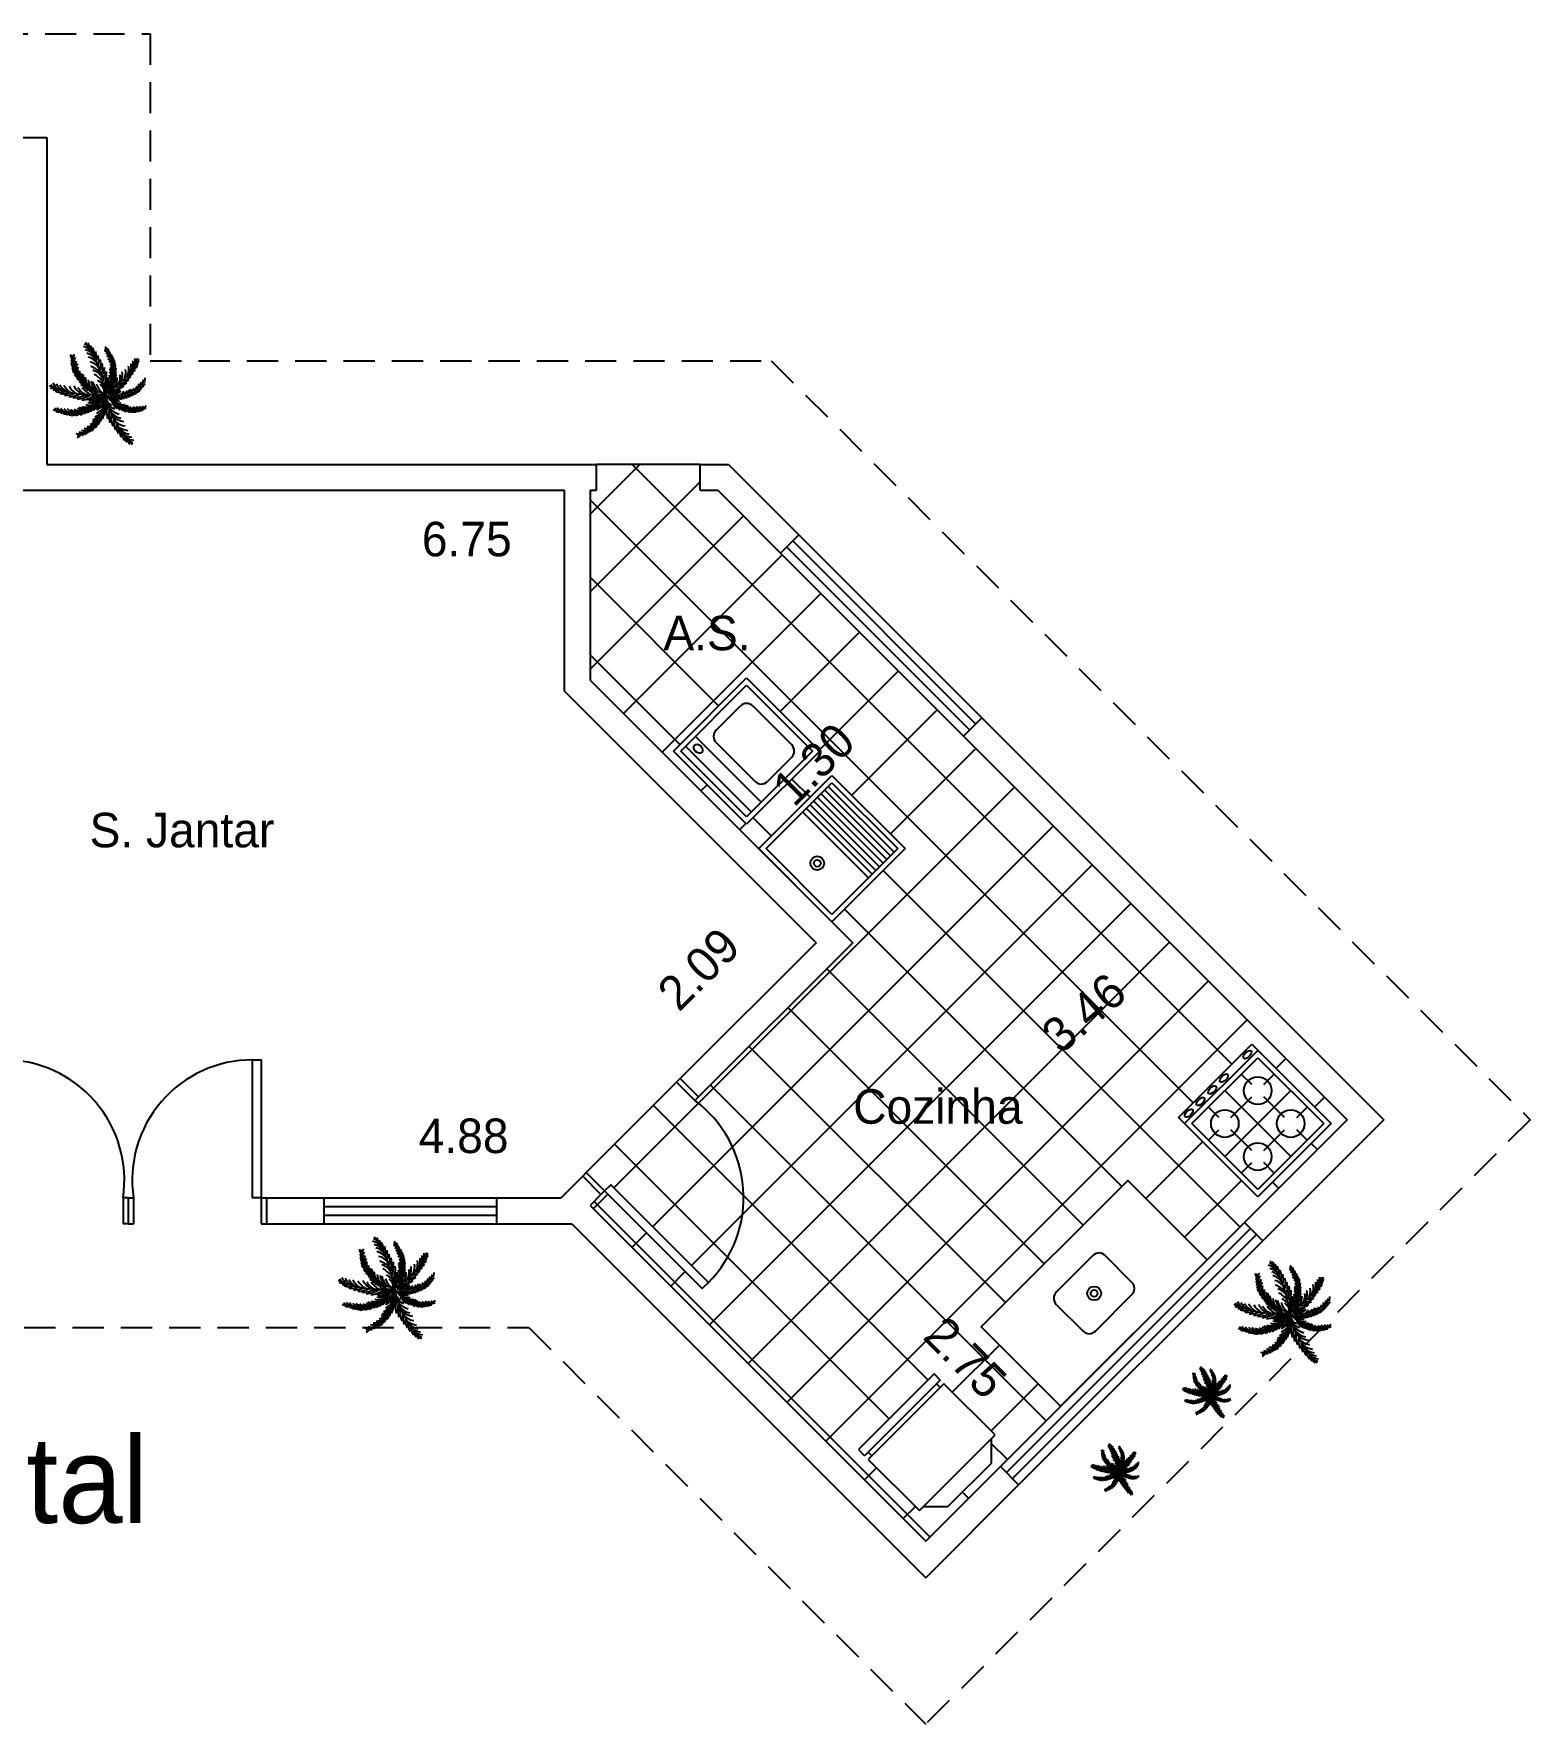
# Model space of a CAD drawing. Extents: x 0 to 18.2, y -0.8 to 9.
# Drawn here: x 9.53 to 18.19, y -0.84 to 8.95 of the extents above; entities that cross this region are included whole.
import ezdxf

# ---------------------------------------------------------------- set-up
doc = ezdxf.new("R2010")
doc.units = 0
doc.linetypes.add('ACAD_ISO02W100', pattern=[15, 12, -3])
doc.layers.get('0').update_dxf_attribs({"linetype": 'CONTINUOUS'})
doc.layers.get('DEFPOINTS').update_dxf_attribs({"linetype": 'CONTINUOUS'})
for name, color, linetype in [('BLOCO', 5, 'CONTINUOUS'), ('BLOCOS', 5, 'CONTINUOUS'), ('HACHURA', 1, 'CONTINUOUS'), ('PAREDE', 7, 'CONTINUOUS'), ('PONTILHADO', 8, 'ACAD_ISO02W100'), ('VEGETACAO', 3, 'CONTINUOUS')]:
    doc.layers.add(name, color=color, linetype=linetype)
doc.styles.add('PADRÃO', font='', dxfattribs={"height": 0.2})
doc.styles.get('PADRÃO').set_extended_font_data('AvantGarde Bk BT')
doc.dimstyles.new('PADRÃOS', dxfattribs={"dimtxt": 0.15, "dimasz": 0.1, "dimexe": 1.25, "dimexo": 0.625, "dimgap": 0.1, "dimtad": 0, "dimjust": 1, "dimzin": 1, "dimdsep": 46, "dimtxsty": 'PADRÃO', "dimcen": 2.5, "dimse1": 1, "dimse2": 1, "dimsd1": 1, "dimsd2": 1, "dimclrt": 1, "dimadec": 0, "dimazin": 0, "dimtfac": 1, "dimtdec": 4, "dimtmove": 0, "dimatfit": 3, "dimfxl": 1, "dimtolj": 1, "dimtzin": 0, "dimarcsym": 0})

# ---------------------------------------------------------------- blocks, each defined once
blk = doc.blocks.new('P80E15')
at = {"layer": 'BLOCO', "ltscale": 0.015}
for p, q in [((0.03000000000000114, 0.1500000000000057), (0, 0.1500000000000057)), ((0, 0.1500000000000057), (0, 0)), ((0.03000000000000114, 0.1500000000000057), (0.03000000000000114, 0)), ((0.8000000000000114, 0.1500000000000341), (0.7700000000000102, 0.1500000000000341)), ((0.7700000000000102, 0.1500000000000057), (0.7700000000000102, 0)), ((0.8000000000000114, 0.1500000000000057), (0.8000000000000114, 0)), ((0.03000000000000114, 2.842170943040401e-14), (0, 0)), ((0.8000000000000114, 2.842170943040401e-14), (0.7700000000000102, 5.684341886080801e-14))]:
    blk.add_line(p, q, dxfattribs=at)
at = {"layer": 'BLOCO'}
blk.add_lwpolyline([(0.03000000000000114, 0.1500000000000057), (0.0800000000000125, 0.1500000000000057), (0.0800000000000125, 0.950000000000017), (0.03000000000000114, 0.950000000000017)], close=True, dxfattribs=at)
at = {"layer": 'BLOCO', "ltscale": 0.015}
blk.add_arc((0.0800000000000125, 0.2524375000000134), 0.6975625000000036, 351.555539587714, 90.00000000000041, dxfattribs=at)
blk = doc.blocks.new('P80D15')
at = {"layer": 'BLOCO', "ltscale": 0.015}
for p, q in [((0, 0.1500000000000057), (0, 0)), ((0, 0.1500000000000341), (0.03000000000000114, 0.1500000000000341)), ((0.03000000000000114, 0.1500000000000057), (0.03000000000000114, 0)), ((0.7700000000000102, 0.1500000000000057), (0.7700000000000102, 0)), ((0.7700000000000102, 0.1500000000000057), (0.8000000000000114, 0.1500000000000057)), ((0.8000000000000114, 0.1500000000000057), (0.8000000000000114, 0)), ((0, 2.842170943040401e-14), (0.03000000000000114, 0)), ((0.7699999999999818, 0), (0.8000000000000114, 0))]:
    blk.add_line(p, q, dxfattribs=at)
at = {"layer": 'BLOCO'}
blk.add_lwpolyline([(0.7700000000000102, 0.1500000000000057), (0.7199999999999989, 0.1500000000000057), (0.7199999999999989, 0.950000000000017), (0.7700000000000102, 0.950000000000017)], close=True, dxfattribs=at)
at = {"layer": 'BLOCO', "ltscale": 0.015}
blk.add_arc((0.7199999999999989, 0.2524375000000134), 0.6975625000000036, 89.99999999999959, 188.444460412286, dxfattribs=at)
blk = doc.blocks.new('FOGÃO4B')
at = {"layer": 'BLOCOS'}
for p, q in [((-0.2999999999999972, 0.700000000000017), (0.2999999999999972, 0.700000000000017)), ((-0.2999999999999972, 0.05000000000001137), (-0.2999999999999829, 0.700000000000017)), ((0.2999999999999972, 0.700000000000017), (0.2999999999999972, 0.05000000000001137)), ((-0.2999999999999972, 0.6500000000000057), (0.2999999999999972, 0.6500000000000057)), ((-0.2700000000000244, 0.620000000000033), (0.2700000000000102, 0.620000000000033)), ((-0.2699999999999818, 0.0800000000000125), (-0.2700000000000244, 0.620000000000033)), ((-0.1350000000000051, 0.5350000000000534), (-0.1350000000000193, 0.620000000000033)), ((2.842170943040401e-14, 0.0800000000000125), (-1.4210854715202e-14, 0.620000000000033)), ((0.1350000000000051, 0.5350000000000534), (0.1349999999999909, 0.620000000000033)), ((0.2700000000000102, 0.620000000000033), (0.269999999999996, 0.07999999999995566)), ((-0.2700000000000244, 0.4850000000000421), (-0.1850000000000023, 0.4850000000000421)), ((-0.1349999999999909, 0.2650000000000716), (-0.1350000000000051, 0.4350000000000307)), ((-0.08500000000000796, 0.4850000000000421), (0.08500000000000796, 0.4850000000000421)), ((0.1350000000000051, 0.2650000000000716), (0.1350000000000051, 0.4350000000000307)), ((0.1850000000000023, 0.4850000000000421), (0.2700000000000102, 0.4850000000000421)), ((-0.2700000000000244, 0.3500000000000512), (0.2700000000000102, 0.3500000000000512)), ((-0.2700000000000244, 0.2150000000000603), (-0.1850000000000023, 0.2150000000000603)), ((-0.08500000000000796, 0.2150000000000603), (0.08500000000000796, 0.2150000000000603)), ((0.1850000000000023, 0.2150000000000603), (0.2700000000000102, 0.2150000000000603)), ((-0.1349999999999767, 0.0800000000000125), (-0.1349999999999767, 0.1650000000000489)), ((0.1350000000000335, 0.0800000000000125), (0.1350000000000193, 0.1650000000000489)), ((0.2999999999999972, 0.05000000000001137), (-0.2999999999999972, 0.05000000000001137)), ((0.269999999999996, 0.07999999999995566), (-0.2699999999999818, 0.0800000000000125))]:
    blk.add_line(p, q, dxfattribs=at)
for centre in [(-0.1350000000000051, 0.4850000000000421), (0.1350000000000051, 0.4850000000000421), (-0.1350000000000051, 0.2150000000000603), (0.1350000000000051, 0.2150000000000603)]:
    blk.add_circle(centre, 0.08, dxfattribs=at)
for centre in [(-0.2399999999999949, 0.6750000000000114), (-0.1439999999999912, 0.6750000000000114), (-0.04800000000000182, 0.6750000000000114), (0.04800000000000182, 0.6750000000000114), (0.2400000000000091, 0.6750000000000114)]:
    blk.add_ellipse(centre, major_axis=(-0.03000000000000114, 0), ratio=0.499999999999981, dxfattribs=at)
blk = doc.blocks.new('PIA')
at = {"layer": 'BLOCOS'}
blk.add_lwpolyline([(-0.6000000000000085, 0), (0.5999999999999943, 0), (0.5999999999999943, 0.6500000000000057), (-0.6000000000000085, 0.6500000000000057)], close=True, dxfattribs=at)
blk.add_lwpolyline([(-0.1500000000000199, 0.1649999999999352), (0.1500000000000057, 0.1649999999999636, 0.414213562373095), (0.2000000000000028, 0.214999999999975), (0.2000000000000028, 0.4349999999999454, 0.414213562373095), (0.1500000000000057, 0.4849999999999568), (-0.1500000000000057, 0.4849999999999852, 0.4142135623731188), (-0.2000000000000028, 0.4349999999999739), (-0.2000000000000171, 0.2149999999999466, 0.4142135623730711)], format="xyb", close=True, dxfattribs=at)
for radius in [0.04, 0.02]:
    blk.add_circle((0, 0.3249999999999886), radius, dxfattribs=at)
blk = doc.blocks.new('GELAD')
at = {"layer": 'BLOCOS'}
for p, q in [((0.3100000000000023, 0.6499999999999773), (-0.3100000000000023, 0.6499999999999773)), ((-0.3100000000000023, 0.6499999999999773), (-0.3100000000000023, 0.5999999999999659)), ((0.3100000000000023, 0.5999999999999659), (-0.3100000000000023, 0.5999999999999659)), ((-0.2800000000000011, 0.5999999999999659), (-0.2799999999999869, 0.5699999999999932)), ((0.2800000000000153, 0.5699999999999932), (0.2800000000000011, 0.5999999999999659)), ((0.3100000000000165, 0.5999999999999659), (0.3100000000000023, 0.6499999999999773)), ((0.3100000000000023, 0.5699999999999648), (-0.3100000000000023, 0.5699999999999648)), ((-0.3100000000000023, 0.5699999999999648), (-0.3100000000000023, 0.1499999999999773)), ((0.3100000000000023, 0.1499999999999773), (0.3100000000000165, 0.5699999999999648)), ((-0.3100000000000023, 0.1499999999999773), (0.3100000000000023, 0.1499999999999773)), ((-0.1800000000000068, 0.05000000000001137), (-0.2800000000000011, 0.1500000000000057)), ((0.1800000000000068, 0.04999999999998295), (0.2800000000000011, 0.1499999999999773)), ((-0.1800000000000068, 0.05000000000001137), (0.1800000000000068, 0.04999999999998295))]:
    blk.add_line(p, q, dxfattribs=at)
blk = doc.blocks.new('TANQUE')
at = {"layer": 'BLOCOS'}
for p, q in [((-0.2999999999999972, 0.5999999999999943), (0.2999999999999972, 0.5999999999999943)), ((-0.2999999999999972, 0), (-0.2999999999999972, 0.5999999999999943)), ((0.2999999999999972, 0.5999999999999943), (0.2999999999999972, 0)), ((-0.2700000000000244, 0.5700000000000216), (0.2700000000000102, 0.5700000000000216)), ((-0.2699999999999818, 0.03000000000000114), (-0.2700000000000244, 0.5700000000000216)), ((-0.2700000000000244, 0.5400000000000205), (0.2700000000000102, 0.5400000000000205)), ((-0.2700000000000244, 0.5100000000000193), (0.2700000000000102, 0.5100000000000193)), ((0.2700000000000102, 0.5700000000000216), (0.269999999999996, 0.02999999999994429)), ((-0.2700000000000244, 0.4800000000000182), (0.2700000000000102, 0.4800000000000182)), ((-0.2700000000000244, 0.4500000000000171), (0.2700000000000102, 0.4500000000000171)), ((-0.2700000000000244, 0.4200000000000159), (0.2700000000000102, 0.4200000000000159)), ((-0.2700000000000244, 0.3900000000000148), (0.2700000000000102, 0.3900000000000148)), ((-0.2700000000000244, 0.3600000000000136), (0.2700000000000102, 0.3600000000000136)), ((-0.2700000000000244, 0.3300000000000125), (0.2700000000000102, 0.3300000000000125)), ((0.2999999999999972, 0), (-0.2999999999999972, 0)), ((0.269999999999996, 0.02999999999994429), (-0.2699999999999818, 0.03000000000000114))]:
    blk.add_line(p, q, dxfattribs=at)
for radius in [0.04, 0.02]:
    blk.add_circle((1.4210854715202e-14, 0.1800000000000068), radius, dxfattribs=at)
blk = doc.blocks.new('MÁQUINA')
at = {"layer": 'BLOCOS'}
for p, q in [((-0.2999999999999972, 0.6500000000000057), (0.2999999999999972, 0.6500000000000057)), ((-0.2999999999999972, 0.05000000000001137), (-0.2999999999999972, 0.6500000000000057)), ((-0.2700000000000244, 0.620000000000033), (0.2700000000000102, 0.620000000000033)), ((-0.2699999999999818, 0.0800000000000125), (-0.2700000000000244, 0.620000000000033)), ((0.2700000000000102, 0.620000000000033), (0.269999999999996, 0.07999999999995566)), ((0.2999999999999972, 0.6500000000000057), (0.2999999999999972, 0.05000000000001137)), ((-0.210000000000008, 0.3100000000000023), (-0.2100000000000222, 0.5099999999999909)), ((-0.160000000000025, 0.5600000000000023), (0.1600000000000108, 0.5600000000000023)), ((0.210000000000008, 0.5099999999999909), (0.2099999999999795, 0.3099999999999739)), ((0.2700000000000102, 0.1999999999999602), (-0.2699999999999676, 0.2000000000000171)), ((0.1599999999999824, 0.2599999999999625), (-0.1600000000000108, 0.2599999999999909)), ((0.269999999999996, 0.1199999999999477), (-0.2699999999999818, 0.1200000000000045)), ((0.2999999999999972, 0.05000000000001137), (-0.2999999999999972, 0.05000000000001137)), ((0.269999999999996, 0.07999999999995566), (-0.2699999999999818, 0.0800000000000125))]:
    blk.add_line(p, q, dxfattribs=at)
for centre, start, end in [((-0.160000000000025, 0.5099999999999909), 90, 180.0000000000045), ((0.1600000000000108, 0.5099999999999909), 359.9999999999985, 90.00000000000375), ((-0.1600000000000108, 0.3100000000000023), 180.0000000000057, 269.9999999999924), ((0.1599999999999824, 0.3099999999999739), 269.999999999994, 359.9999999999981)]:
    blk.add_arc(centre, 0.05, start, end, dxfattribs=at)
blk.add_ellipse((-0.2079155801208259, 0.1609604888554372), major_axis=(-0.03006968374842245, 0), ratio=0.7169811713374736, dxfattribs=at)
blk = doc.blocks.new('JANTAR')
at = {"layer": 'HACHURA', "ltscale": 0.015, "style": 'PADRÃO'}
blk.add_text('S. Jantar', height=0.2, dxfattribs=at).set_placement((-0.562251810807993, -0.02739128426412663))
blk = doc.blocks.new('COZINHA')
at = {"layer": 'HACHURA', "ltscale": 0.015, "style": 'PADRÃO'}
blk.add_text('Cozinha', height=0.2, dxfattribs=at).set_placement((-0.6582467478390299, -0.06847717339962855))
blk = doc.blocks.new('*D16')
at = {"layer": 'DEFPOINTS', "color": 0, "linetype": 'ByBlock', "ltscale": 0.015}
for p in [(152.4743606179922, 150.9654292317717), (145.7243606179922, 150.6815376248504), (145.7243606179922, 150.2103041413802)]:
    blk.add_point(p, dxfattribs=at)
at = {"color": 1, "linetype": 'ByBlock', "ltscale": 0.015, "insert": (151.90780842019, 150.6815376248504), "char_height": 0.2, "attachment_point": 5, "style": 'PADRÃO'}
blk.add_mtext('\\A1;6.75', dxfattribs=at)
blk = doc.blocks.new('*D24')
at = {"layer": 'DEFPOINTS', "color": 0, "linetype": 'ByBlock', "ltscale": 0.015}
for p in [(147.574360617992, 147.2239188910219), (147.574360617992, 146.8654292317717), (152.4538774425386, 146.8654292317717)]:
    blk.add_point(p, dxfattribs=at)
at = {"color": 1, "linetype": 'ByBlock', "ltscale": 0.015, "insert": (151.8895917282529, 147.2239188910219), "char_height": 0.2, "attachment_point": 5, "style": 'PADRÃO'}
blk.add_mtext('\\A1;4.88', dxfattribs=at)
blk = doc.blocks.new('*D25')
at = {"layer": 'DEFPOINTS', "color": 0, "linetype": 'ByBlock', "ltscale": 0.015}
for p in [(153.9325081631872, 148.3440599524204), (152.1898139339329, 147.1294927403774), (152.4538774425386, 146.8654292317718)]:
    blk.add_point(p, dxfattribs=at)
at = {"color": 1, "linetype": 'ByBlock', "ltscale": 0.015, "insert": (153.25180529498, 148.1914841014244), "char_height": 0.2, "attachment_point": 5, "rotation": 44.99999999999944, "style": 'PADRÃO'}
blk.add_mtext('\\A1;2.09', dxfattribs=at)
blk = doc.blocks.new('*D26')
at = {"layer": 'DEFPOINTS', "color": 0, "linetype": 'ByBlock', "ltscale": 0.015}
for p in [(153.2687437746309, 147.468163529508), (152.6220754940726, 146.8214952489498), (154.5666191423355, 144.8769516006867)]:
    blk.add_point(p, dxfattribs=at)
at = {"color": 1, "linetype": 'ByBlock', "ltscale": 0.015, "insert": (154.7966480632922, 145.9402592408465), "char_height": 0.2, "attachment_point": 5, "rotation": 314.9999999999975, "style": 'PADRÃO'}
blk.add_mtext('\\A1;2.75', dxfattribs=at)
blk = doc.blocks.new('*D27')
at = {"layer": 'DEFPOINTS', "color": 0, "linetype": 'ByBlock', "ltscale": 0.015}
for p in [(155.2504267596694, 149.0767510213794), (152.6220754940725, 146.8214952489497), (153.2840985954394, 146.049951161754)]:
    blk.add_point(p, dxfattribs=at)
at = {"color": 1, "linetype": 'ByBlock', "ltscale": 0.015, "insert": (155.4837871500931, 147.9373930632092), "char_height": 0.2, "attachment_point": 5, "rotation": 40.63123059575809, "style": 'PADRÃO'}
blk.add_mtext('\\A1;3.46', dxfattribs=at)
blk = doc.blocks.new('*D28')
at = {"layer": 'DEFPOINTS', "color": 0, "linetype": 'ByBlock', "ltscale": 0.015}
for p in [(153.5435994335346, 150.783578347514), (152.6243606179922, 149.8643395319715), (154.4336023982441, 149.8935753828046)]:
    blk.add_point(p, dxfattribs=at)
at = {"color": 1, "linetype": 'ByBlock', "ltscale": 0.015, "insert": (153.9182789054439, 149.3782518900044), "char_height": 0.2, "attachment_point": 5, "rotation": 45.00000000000088, "style": 'PADRÃO'}
blk.add_mtext('\\A1;1.30', dxfattribs=at)
blk = doc.blocks.new('COQUEIRO')
at = {"layer": 'VEGETACAO', "color": 3, "linetype": 'Continuous'}
blk.add_circle((0.04883211018758438, -0.1620300166650743), 0.009534254572329034, dxfattribs=at)
for centre, radius, start, end in [((-0.2733695923895691, 0.4581182362043172), 0.1255305275127082, 185.1349449317238, 217.5258819229385), ((0.09396941381100454, 0.46349413918119), 0.4761165622014739, 182.966775972904, 259.2215796418998), ((-0.2150305028241402, 0.363383082283061), 0.1597586911227131, 147.451125019892, 171.1194915065101), ((-0.2354688073144171, 0.3333367512801892), 0.131203275473266, 143.0350989563252, 174.9902108447292), ((-0.2990069568350489, 0.3314659357569276), 0.21493089141796, 52.66291008750469, 75.78172621383375), ((-0.2591513023523628, 0.4815757376624283), 0.08918671365068746, 38.10062950818708, 73.55212492303362), ((-0.2965824267310122, 0.2666994103710643), 0.2457785115588357, 51.48217780651772, 73.93665760124978), ((-0.2841852408159706, 0.5118686947262212), 0.09562156997871912, 18.00467385581992, 51.19332734190737), ((-0.2629671195492502, 0.2781173833080608), 0.1940433416558446, 39.16249641293076, 73.12992841238737), ((-0.2845083389846348, 0.5128443909520932), 0.1110546992746349, 0.6625682080991496, 37.53141425300961), ((-1.16752276250026, -0.1007026902499213), 1.167642340266159, 3.583450499292923, 33.67936677608967), ((-0.2704439165617156, 0.1703378409720564), 0.2598953285918711, 46.86086910506679, 72.97935821106569), ((-0.2535404710656817, 0.491646787172666), 0.104953262736619, 349.124998871366, 34.47980781475965), ((-0.267481508665588, 0.4438865068114062), 0.1491116937629963, 349.0828542607415, 34.11358921734301), ((-0.2979667905966306, 0.4095030526604866), 0.2038428167275608, 347.9477961351798, 21.00056632835507), ((-0.3323001749898165, 0.3727457305361348), 0.2612791928753549, 347.477097170258, 14.0082110079255), ((0.7413426363891791, 1.469901461865295), 1.208478994181311, 231.9860707724936, 234.0506761213819), ((-0.04787651026563644, 0.3612609836722989), 0.1389206009762723, 46.92087029574611, 70.58923678236422), ((-0.31313847706849, 0.2642473531767031), 0.4140144019143251, 318.8187821603565, 35.07358582935218), ((-0.05466535554206153, 0.4696046712768585), 0.08940871770666214, 12.93374384380474, 47.46008499971289), ((-0.01777931151275958, 0.3516354394559151), 0.1140898047593618, 43.05015095752705, 75.00526284593107), ((-0.0081541657062143, 0.332053750710319), 0.1039463158665057, 31.02530956029359, 71.11922194849373), ((-0.05868593797712229, 0.4574007406790663), 0.1091569804458332, 0.5144798793177185, 32.90541687053246), ((-0.00892064507671897, 0.2962038976464179), 0.1130247489805709, 28.27713498775289, 66.76408061635362), ((-0.09737609144541715, 0.4160853132863345), 0.1674299676903813, 2.093936371950821, 19.91238426715303), ((0.02259018497208309, 0.4168545844412286), 0.06195008488968961, 335.9017531950281, 29.97291069614161), ((-0.02296819838425357, 0.3887756994203677), 0.1171683841783036, 343.087592942477, 17.28367533510898), ((0.01085877628340803, 0.3675227002319197), 0.09618628827427275, 332.731957817626, 19.96023849795439), ((0.1655691511076274, 0.3618055797222333), 0.1868964273199652, 349.236850963723, 12.35566709005208), ((0.2978138401654409, 0.3892027620179199), 0.07755366404407606, 334.6745703844096, 10.12606579925188), ((0.3116344929118444, 0.4204557393451616), 0.08314919128584272, 314.5786147320381, 347.7672682181257), ((-0.2090492703468154, 0.4481160352073097), 0.1925444628439385, 198.1279775351032, 215.9464254303055), ((-0.3182494759586714, 0.363798804703432), 0.07124259762314304, 188.0674511061146, 242.1386086072296), ((-0.2570885673430521, 0.3706522808682955), 0.1347436418050492, 200.7566864671472, 234.9527688597792), ((-0.2726651966444447, 0.3274317066536163), 0.1106142315154136, 198.0801233043018, 245.3084039846302), ((-0.2036422080903204, 0.3552183802575293), 0.1931889147106846, 207.8104090483278, 244.987966954056), ((-0.1664254359636654, 0.3621859609180582), 0.2371512294657189, 218.3341111856188, 247.2059292475152), ((-0.2303098885485522, 0.3087805046796781), 0.1195382632464815, 146.9211398537625, 187.0150522419626), ((-0.2042107190234628, 0.2768539776250059), 0.1299784613276565, 151.2762811859027, 189.7632268145033), ((-0.1488877831081563, 0.259632549031874), 0.1676804845412055, 166.1343254950545, 195.059947457768), ((-0.1284792881819836, 0.2376951679767068), 0.1659189049732646, 172.7380762622264, 203.0098116322509), ((-0.01484097904814341, 0.230650938479787), 0.2549108691091377, 180.5332152016707, 200.9944764799708), ((0.05188689164887172, 0.2390562662960996), 0.3049759055816325, 184.3338950699927, 203.7586873671324), ((-0.2191264160601758, 0.1843921906493868), 0.1850569335288676, 37.83107843026765, 75.04962835430943), ((-0.2631081993468225, 0.02216952869702382), 0.3041429385525204, 46.49379809426626, 70.64562847792507), ((-0.1900017865411368, 0.09216026624525497), 0.1814675983781475, 33.55015798989964, 73.07844098069964), ((-0.2528608363254303, -0.04099168249869578), 0.2889995544692544, 38.77469001539302, 63.7186173260026), ((-0.32241068946343, 0.3333118774467643), 0.2755903367261464, 343.6235840503575, 11.74846255277715), ((-0.4400875445909289, 0.2768762952542367), 0.4150411928447608, 346.7496829229179, 9.447416817831682), ((-0.4682279090990402, 0.2693042739179639), 0.4662998293500211, 342.5955982758788, 3.647918913014595), ((-0.3445942154076445, 0.2244388740193948), 0.3634482762647658, 335.5765485014938, 3.990408277498095), ((-0.5083838731291319, 0.8691379470596381), 1.015341165448834, 300.1573913755112, 330.253307652308), ((-0.0515503320051689, 0.1355139351478591), 0.1237654596857602, 350.5918811066848, 35.28855728649211), ((-0.03758059004288405, 0.2547655490435226), 0.1458091169923527, 22.98041434448781, 51.90603630720172), ((-0.1640554108006338, 0.1330907158454586), 0.2651964396362022, 14.28167443512174, 33.70646673226349), ((-0.07438268720349406, 0.1544996480716812), 0.1605404711819739, 0.7498653825188025, 35.15916782869866), ((-0.03980240185351924, 0.2288060502615217), 0.144277308672404, 15.03055017000438, 45.30228554002982), ((-0.1138529517980853, 0.1630898191913595), 0.2216616253122936, 17.04588532228525, 37.50714660058549), ((-0.08715874891564646, 0.2896270765929607), 0.2341601750401111, 312.2403609866375, 341.2163651912117), ((-0.1097745863391975, 0.3259388824986225), 0.2566123592630572, 320.045450325439, 341.6769582999671), ((-0.01314906003171323, 0.2947890099619919), 0.1441514089909303, 317.5655117712288, 358.3889257383026), ((-0.05130080053961983, 0.3495670839045069), 0.1679903606179867, 333.0523948482003, 10.22995275392844), ((-0.08052219719193765, 0.3343965784124201), 0.2062184604049729, 330.8344325547409, 359.7062506166375), ((0.02186378609478545, 0.1839415965608815), 0.1577979116331717, 330.1240988661179, 9.652381856917902), ((-0.0610067253810751, 0.2135700905390188), 0.2644721204804525, 343.0677389704845, 7.219569354143373), ((0.08226323694244009, 0.2424702999063904), 0.1609190726337979, 334.4050193064913, 11.62356923052775), ((0.1847214174472871, 0.4037557213863003), 0.2271992981524825, 284.0510380464763, 310.5821518841437), ((0.05137052185433255, 0.2769128737601854), 0.2259959379059749, 343.434809981285, 9.553299087283996), ((0.2266634332590076, 0.3913532388414858), 0.1772546232413572, 284.521737011398, 317.5745072045734), ((0.1380994231060289, 0.313024614140911), 0.1687333405702996, 335.7364372891507, 9.703869288605684), ((0.2652623664124025, 0.3810199954048095), 0.1296623424026055, 285.6567951369598, 330.6875300935613), ((0.1161432142111156, 0.3347257052290082), 0.2137204448337702, 348.056118682736, 10.51059847746805), ((0.3078287447363355, 0.3887568638659182), 0.09126370672749479, 285.6989397475842, 331.0537486909779), ((0.3122676083844542, 0.421086561413663), 0.09656930371707387, 297.2365090843174, 334.1053551292348), ((-0.5825927293487663, 0.1622294883556457), 0.09562156997871912, 230.2730935841306, 263.4617470702181), ((-0.5836131818716179, 0.1623521757649193), 0.1110546992746349, 243.9350066730283, 280.8038527179388), ((-0.547927791179232, 0.1437172387794696), 0.08918671365068746, 207.9142960030044, 243.3657914178509), ((-0.4087370229670935, 0.2126182973117317), 0.21493089141796, 205.6846947121926, 228.8035108385332), ((-0.1578492706657268, 1.149712082234092), 1.167642340266159, 247.7870541499483, 277.882970426745), ((-0.5566824390771057, 0.1362163317576695), 0.104953262736619, 246.9866131112783, 292.341422054672), ((-0.5126467771073404, 0.1593735635532276), 0.1491116937629963, 247.3528317086949, 292.3835666652964), ((-0.3447811670483087, 0.2231173282421572), 0.2457785115588357, 207.5297633247881, 229.9842431195203), ((-0.3492887450524957, 0.1879031162894442), 0.1940433416558446, 208.3364925136505, 242.3039245131072), ((-0.4850098482370111, 0.1960856119349224), 0.2038428167275608, 260.4658545976829, 293.5186247908582), ((-0.2451466731527798, 0.2166565699977987), 0.2598953285918711, 208.4870627149723, 234.6055518209712), ((-0.2487189267107563, 0.1635693812692871), 0.1850569335288676, 206.4167925717073, 243.6353424957703), ((-0.09847730243499164, 0.2389221758224132), 0.3041429385525204, 210.8207924481129, 234.9726228317718), ((-0.1993783283963051, 0.2785689565110054), 0.1657741203395699, 219.6514360639536, 260.4748500310274), ((-0.47602017218132, -0.04629620010899416), 0.4761165622014739, 289.6767243478291, 5.931528016824905), ((-0.1525380343743716, 0.1533611555033509), 0.1814675983781475, 208.3879799453383, 247.9162629361384), ((-0.1339376186355334, 0.3752553858706911), 0.2951042131525158, 236.3634035022893, 257.9949114768173), ((-0.1286887640607102, 0.3263406088939185), 0.2692842012961277, 236.8239966110445, 265.8000008156187), ((-0.0345395917290201, 0.2414353806056475), 0.2889995544692544, 217.7478036000354, 242.691730910645), ((-0.1174453883935325, 0.3138942766255504), 0.2754056617636556, 242.0965623962342, 270.9498009994334), ((-0.04450231074677724, 0.1949001459625102), 0.18462154185927, 182.8811939735576, 217.2904964197375), ((-0.04482453865032276, 0.5259020811940722), 0.510466232154438, 249.9962943474831, 268.3797262429742), ((-0.05172767593248118, 0.1615244082488552), 0.1423302786386242, 182.7518045157641, 227.4484806955715), ((0.05075451255647501, 0.2414335658430851), 0.3121011485396846, 220.1991117119653, 235.6262444771642), ((0.08885967061186939, 0.1947306358361836), 0.2562824221900242, 192.2085583250005, 217.6751360032528), ((0.1121827321916928, 0.197127228093013), 0.2590386131583442, 193.5623834342198, 222.6919600202115), ((-0.0327760467978262, 0.1269703399220354), 0.1474884404822185, 227.1388357726381, 254.0555366875753), ((0.06858336291588962, 0.1422395185638727), 0.1670096281125572, 191.491783210208, 237.4537861211284), ((-0.2359031357122685, -0.1245830733178046), 0.3121011485396846, 45.84017644887376, 61.26730921407274), ((-0.1403297785635029, -0.01996511196503903), 0.1474884404822185, 27.41088423846263, 54.32758515339996), ((-0.2729172670910511, 0.1763507895427558), 0.3016322525645709, 331.7283845727767, 1.229779129421799), ((-0.2860261122407888, 0.1353614565071091), 0.3164390317127545, 332.7885030246059, 358.0295547068819), ((0.3503848202325575, 0.2205411588413249), 0.4140144019143251, 212.1088337854314, 288.3636374544271), ((0.01810779655020589, 0.2754252997120368), 0.2751643754023952, 269.3624439008241, 294.6034955831002), ((-0.1828817118694328, 0.07206669151056744), 0.2252509679637776, 355.3484017820447, 24.47797836803445), ((-0.2515262114415844, 0.3813588012490037), 0.4438836801342939, 309.660635559282, 328.0440674547731), ((-0.165624735275065, 0.08292282475719404), 0.2228542801652384, 0.365225799003377, 25.83180347724923), ((0.03131261546712416, 0.1279197720153071), 0.1452257635761367, 272.5175741020759, 318.4795770129963), ((0.05508466812009694, 0.2811754538312634), 0.2622889152735399, 268.302325448995, 297.80372000564), ((-0.08818952108331324, 0.2750785582322841), 0.2394831841423092, 307.0905608028229, 335.9437994060235), ((-0.04601387962522629, 0.1016945526504607), 0.1282508178106248, 323.984825114681, 350.9015260296182), ((0.009452352853523749, 0.1892189890650435), 0.2252509679637776, 287.2794002029927, 316.4089767889845), ((0.06460040793836619, 0.3556251543563285), 0.3160419793606659, 272.1504893777101, 300.5643491537163), ((-0.1645537546977618, 0.1353255825523725), 0.2713923030779867, 342.414117325092, 357.8412500902909), ((0.02596817784936611, 0.1772654793313357), 0.2228542801652384, 292.2962242199514, 317.7628018982038), ((0.05139857735319886, 0.4692281110204881), 0.4054781124782792, 279.1695391520971, 300.2218597892328), ((-0.1061411074435394, 0.1810308504072005), 0.2513039604080473, 335.3486308916137, 0.2925582022209083), ((0.1173591127195568, 0.09108838610431391), 0.1237654596857602, 282.5228795276328, 327.2195557074401), ((0.06823401639031523, 0.4502888130663543), 0.3609053850824007, 283.3236237991361, 306.02135769405), ((0.1264432619421374, 0.1193594308679984), 0.1605404711819739, 292.6808638034668, 327.0901662496467), ((0.1579006443297661, 0.3807247945411909), 0.2396437710662143, 280.1975249265757, 308.3224034289954), ((0.07309176205756707, 0.194546911185288), 0.2651964396362022, 306.2126728560698, 325.6374651532115), ((0.1196700618279838, 0.1591817435487748), 0.2216616253122936, 308.9768837432333, 329.4381450215336), ((0.2910287852479971, 0.1922443034209103), 0.2062184604049729, 262.7654309756891, 291.6372490375855), ((0.2082878117523226, 0.1150342479062552), 0.144277308672404, 306.9615485909524, 337.2332839609782), ((0.3160153577982872, 0.1708035606309188), 0.1679903606179867, 264.9833932691483, 302.1609511748765), ((0.2331985576686879, 0.1226688246872421), 0.1458091169923527, 314.9114127654364, 343.8370347281497), ((0.355887566115344, 0.1198484416296175), 0.09618628827427275, 264.6629562385741, 311.8912369189024), ((0.2823423866413268, 0.1115596728606398), 0.1130247489805709, 320.2081334087009, 358.6950790373016), ((0.3629685506576781, 0.1591652808665494), 0.1171683841783036, 275.0185913634251, 309.214673756057), ((0.3158842129609187, 0.1242382115175538), 0.1039463158665057, 322.9563079812417, 3.05022036944175), ((0.406031075536065, 0.1273909354105704), 0.06195008488968961, 267.8327516159746, 321.9039091170896), ((0.3605113034065059, 0.2383884561074829), 0.1674299676903813, 294.0249347928988, 311.843382688101), ((0.3304539666183874, 0.1404803863807693), 0.1140898047593618, 334.9811493784783, 6.936261266879096), ((0.3281419577695406, 0.1719946226766815), 0.1389206009762723, 338.8518687166942, 2.520235203312234), ((-0.543341195361263, -0.1015741020317797), 0.1028200253626615, 238.6492783815953, 273.1756195375035), ((-1.39451288854139, -1.3002257873781), 1.389750843308508, 52.05868725992637, 54.12329260881464), ((-0.398930227660264, 0.2495263101879139), 0.4761165622014739, 251.035777551956, 327.2905812209517), ((-0.4214720645013639, -0.07450306777898774), 0.1597586911227131, 215.520126598944, 239.1884930855621), ((-0.4012335530147038, -0.1046843359759286), 0.131203275473266, 211.1041005353772, 243.0592124237812), ((-0.3765275327598356, -0.1090702512856545), 0.1195382632464815, 214.9901414328145, 255.0840538210146), ((-0.4558114086670582, 0.237040869720996), 0.2612791928753549, 267.4582099181125, 293.98932375578), ((-0.337163619202796, -0.09678399517789771), 0.1299784613276565, 219.3452827649546, 257.8322283935553), ((-0.4151986344747254, 0.2351879623156243), 0.2755903367261464, 269.7179583732609, 297.8428368756805), ((-0.3005258836580662, -0.05189656736974158), 0.1676804845412055, 234.2033270741065, 263.1289490368199), ((-0.383282834376109, 0.3617351822541615), 0.4150411928447608, 272.0190041082062, 294.7167380031201), ((-0.272553653189787, -0.04115833309493055), 0.1659189049732646, 240.8070778412784, 271.0788132113038), ((-0.3814560645169163, 0.3908191732740995), 0.4662998293500211, 277.8185020130234, 298.8708226501591), ((-0.2235764449957767, 0.06162551558530893), 0.2549108691091377, 248.6022167807227, 269.063478059023), ((-0.2064513424874459, 0.1266638821664081), 0.3049759055816325, 252.4028966490447, 271.8276889461865), ((-0.336949644305454, -0.09166077680501772), 0.1657741203395699, 287.7204376430056, 328.5438516100793), ((-0.3129085290513682, 0.2785719919935126), 0.3634482762647658, 277.4760126485399, 305.8898724245461), ((-0.2014909849749227, 0.02075809311437737), 0.18462154185927, 250.9501955526096, 285.3594979987894), ((-0.4021978629892882, 0.005155658137102392), 0.2951042131525158, 304.4324050813411, 326.0639130558693), ((-0.1732291046788514, 0.001590101771324015), 0.1423302786386242, 250.8208060948161, 295.5174822746235), ((-0.3548624438104664, -0.008244490078492817), 0.2692842012961277, 304.8929981900966, 333.8690023946875), ((-0.2515312978181097, 0.2178852201667816), 0.3016322525645709, 280.2366417966162, 309.7380363532612), ((-0.1515244138055376, 0.1444059340626218), 0.2562824221900242, 260.2775599040525, 285.7441375823049), ((-0.1450366515317452, 0.166936309039091), 0.2590386131583442, 261.6313850132718, 290.7609615992635), ((-0.3391175136893718, -0.002463325938823147), 0.2754056617636556, 310.1655639752861, 339.0188025784854), ((-0.1213961613439576, 0.0959255365574343), 0.1670096281125572, 259.56078478926, 305.5227877001803), ((-0.213966009869031, 0.2388808479299591), 0.3164390317127545, 283.4368662191561, 308.6779179014321), ((-0.5086600897439748, 0.1440850002889498), 0.510466232154438, 318.0652959265351, 336.448727822028), ((-0.1449100207691796, -0.0990164807502758), 0.1423302786386242, 289.4617528906892, 334.1584290705099), ((-0.226138064658242, 0.04773564890460946), 0.2590386131583442, 300.2723318091448, 329.4019083951367), ((-0.2171366684728593, 0.02608654447474024), 0.2562824221900242, 298.9185066999256, 324.385084378178), ((-0.1633312610346547, 0.007032970818901418), 0.1670096281125572, 298.2017315851331, 344.1637344960535), ((-0.2806380821405607, -0.2201167798305015), 0.2692842012961277, 343.5339449859696, 12.50994919054379), ((-0.2719500984016943, -0.2057695284602481), 0.2754056617636556, 348.8065107711593, 17.65974937435843), ((0.3065329215276709, -0.1806391785392343), 0.3016322525645709, 160.3740670711807, 189.8754616278257), ((1.149325184345779, 0.2277464539400889), 1.167642340266159, 192.2291329976968, 222.3250492744936), ((0.3846241692226986, -0.2174060905940358), 0.3634482762647658, 164.2222309998957, 192.6360907759019), ((0.1076640710247947, 0.089512267659277), 0.1452257635761367, 233.8766273062027, 279.8386302171232), ((0.1459411246082869, -0.006485079933813864), 0.1474884404822185, 216.0565667368666, 242.9732676518038), ((0.2247019135960873, 0.1113110259114727), 0.3121011485396846, 234.4858589472776, 249.9129917124766), ((0.1288671370248213, 0.1510418953571993), 0.2252509679637776, 248.6384534071196, 277.7680299931114), ((0.5135973238408642, -0.2431766107998037), 0.4662998293500211, 171.2412807742827, 192.2936014114185), ((0.2540326833966535, 0.03121864068001301), 0.2889995544692544, 227.4203725137969, 252.3642998244065), ((0.2707243153052534, 0.3684134033323083), 0.4438836801342939, 241.5916339802301, 259.9750658757212), ((0.2960797926134067, 0.001976953681694482), 0.2394831841423092, 200.3806124278978, 229.233851031097), ((0.1343030001595285, 0.1313922067533646), 0.2228542801652384, 253.6552774240783, 279.1218551023307), ((0.1518738730522191, 0.007013515655192037), 0.1237654596857602, 243.8819327317596, 288.578608911567), ((0.3097175900105587, -0.003193380921299394), 0.2341601750401111, 205.5304126117074, 234.5064168162866), ((0.23313968720357, 0.1772021060631737), 0.2394831841423092, 239.0215592237709, 267.8747978269701), ((0.1766227829818323, 0.02342281778611621), 0.1605404711819739, 254.0399170075937, 288.4492194537736), ((0.3509987021430963, 0.008026829932351376), 0.2566123592630572, 213.3355019505139, 234.9670099250419), ((0.2470203749757918, 0.1816796483268242), 0.2341601750401111, 244.1713594075856, 273.1473636121597), ((0.2933817774853029, -0.07556202629994502), 0.1441514089909303, 210.8555633963038, 251.6789773633775), ((0.1819012080319116, 0.1154645363999443), 0.2651964396362022, 267.5717260601967, 286.9965183573384), ((0.2722576698855494, 0.2162209612164183), 0.2566123592630572, 251.976448746387, 273.607956720915), ((0.196198973208114, 0.05875645053533773), 0.2216616253122936, 270.3359369473601, 290.7971982256604), ((0.3506884048779231, -0.02242212089687357), 0.2062184604049729, 224.1244841798159, 252.9963022417124), ((0.2794506187868553, 0.114953649711925), 0.1441514089909303, 249.4965101921768, 290.3199241592507), ((0.2378486583014752, -0.03106231534787085), 0.144277308672404, 268.3206017950793, 298.5923371651047), ((0.3568163637718644, -0.05477150078260351), 0.1679903606179867, 226.3424464732752, 263.5200043790034), ((0.2620731240734688, -0.04065435802896999), 0.1458091169923527, 276.2704659695632, 305.1960879322767), ((0.3561412151366969, -0.1194689607237542), 0.09618628827427275, 226.022009442701, 273.2502901230293), ((0.2935211353981462, -0.08001870438607384), 0.1130247489805709, 281.5671866128278, 320.0541322414286), ((0.3862229177116578, -0.09318121909647559), 0.1171683841783036, 236.377644567552, 270.5737269601839), ((0.327636758476233, -0.09106061170874469), 0.1039463158665057, 284.3153611853685, 324.4092735735686), ((0.4000168467392715, -0.1448892223458635), 0.06195008488968961, 229.1918048201016, 283.2629623212165), ((0.4337735823683122, -0.0297676255220729), 0.1674299676903813, 255.3839879970257, 273.2024358922279), ((0.3491590507384945, -0.08747217169887378), 0.1140898047593618, 296.3402025826019, 328.295314471006), ((0.3670318850793937, -0.061413501992714), 0.1389206009762723, 300.210921920821, 323.879288407439), ((-0.5311406944843124, -0.09323780443234497), 0.1255305275127082, 253.2039465107758, 285.5948835019905), ((-0.4978393311037603, -0.03730778521667943), 0.1925444628439385, 266.1969791141552, 284.0154270093574), ((-0.4604089272416925, -0.1700972619542576), 0.07124259762314304, 256.1364526851665, 310.2076101862815), ((-0.4439234769319409, -0.1108026010958305), 0.1347436418050492, 268.8256880461993, 303.0217704388311), ((-0.4096482996109412, -0.1413944568004801), 0.1106142315154136, 266.1491248833538, 313.3774055636822), ((-0.4096447957699549, -0.06698832690088707), 0.1931889147106846, 275.8794106273798, 313.056968533108), ((-0.4022080813029785, -0.02986245201926963), 0.2371512294657189, 286.4031127646707, 315.2749308265672), ((-0.2109391713800814, -0.220282489936249), 0.1676804845412055, 272.8442738699796, 301.769895832693), ((-0.2402860192633423, -0.3583271797843786), 0.1106142315154136, 304.7900716792269, 352.0183523595553), ((-0.1957961389386238, -0.1944282074826909), 0.1659189049732646, 279.4480246371515, 309.7197600071769), ((-0.2867452941678774, -0.3002082675934439), 0.1931889147106846, 314.5203574232529, 351.6979153289811), ((-0.2217234311570078, -0.08356314540168697), 0.2549108691091377, 287.2431635765959, 307.7044248548961), ((-0.2489598764486711, -0.02206977737445825), 0.3049759055816325, 291.0438434449179, 310.4686357420595), ((-0.1789538736751322, -0.1016926439207957), 0.18462154185927, 289.5911423484827, 324.0004447946626), ((-0.3041194722026201, -0.2665664298700783), 0.2371512294657189, 325.0440595605439, 353.9158776224403), ((-0.2145585571991173, -0.2740856751393856), 0.1657741203395699, 326.3613844388787, 7.184798405952517), ((-0.3259781280667351, -0.2392082993207758), 0.2951042131525158, 343.0733518772143, 4.704859851742279), ((0.4869149765942655, -0.254892752109054), 0.4150411928447608, 175.3953654213217, 198.0930993162356), ((0.2119037967714394, -0.1098694825119004), 0.1814675983781475, 222.1958404883035, 261.7241234791035), ((0.2736582272489816, -0.02968443869289317), 0.3041429385525204, 235.1394805926701, 259.291310976329), ((0.3790589045186525, -0.3283766611404069), 0.2755903367261464, 172.2692665487613, 200.394145051181), ((0.2545621171975316, -0.196675240514093), 0.1850569335288676, 226.4767609286716, 263.6953108527134), ((0.3947638546286232, -0.3658757976037172), 0.2612791928753549, 176.1227796686618, 202.653893506329), ((0.3031837877508483, -0.1750663591181656), 0.2598953285918711, 235.5065516034707, 261.6250407094696), ((-0.2912907817201269, -0.3134632349273296), 0.1597586911227131, 254.1610733948172, 277.8294398814352), ((-0.3652514618837781, -0.3965777135068045), 0.1255305275127082, 291.8448933066489, 324.2358302978636), ((-0.2566366688129218, -0.3243993565335508), 0.131203275473266, 249.7450473312502, 281.7001592196543), ((-0.2346006965455825, -0.3123977059732717), 0.1195382632464815, 253.6310882286877, 293.7250006168878), ((-0.3741654458937571, -0.3320975712803964), 0.1925444628439385, 304.8379259100283, 322.6563738052305), ((-0.2115265555078505, -0.2782209039718744), 0.1299784613276565, 257.9862295608277, 296.4731751894284), ((-0.2620107257299704, -0.4124430690416183), 0.07124259762314304, 294.7773994810397, 348.8485569821547), ((-0.2861601991262912, -0.3558353857034753), 0.1347436418050492, 307.4666348420723, 341.6627172347042), ((0.3663461004517305, -0.4073765597796744), 0.2038428167275608, 176.5934786335836, 209.646248826759), ((0.3119937640229811, -0.2827451247026964), 0.1940433416558446, 227.8081789113347, 261.7756109107913), ((0.3413758736584445, -0.4459519678482273), 0.1491116937629963, 177.7285367591454, 222.7592717157469), ((0.3435107038493275, -0.2664037206352212), 0.2457785115588357, 240.1278603049216, 262.5823400996537), ((0.3347727495368762, -0.4952652080721656), 0.104953262736619, 177.7706813697698, 223.1254903131635), ((0.3556436235547853, -0.3300698294860318), 0.21493089141796, 241.3085925859086, 264.4274087122376), ((0.3685752256258059, -0.5115667374388515), 0.1110546992746349, 189.3082507065031, 226.1770967514135), ((0.3388059072211949, -0.4844651569121616), 0.08918671365068746, 226.746312006591, 262.1978074214375), ((0.368109128663713, -0.5106506974977414), 0.09562156997871912, 206.6503563542238, 239.8390098403113)]:
    blk.add_arc(centre, radius, start, end, dxfattribs=at)
blk = doc.blocks.new('AV5')
at = {"layer": 'VEGETACAO', "xscale": 0.5, "yscale": 0.5, "zscale": 0.5}
blk.add_blockref('COQUEIRO', (-0.0275459545662855, 0.09600643684128585), dxfattribs=at)
blk = doc.blocks.new('AREA')
at = {"layer": 'HACHURA', "ltscale": 0.1, "style": 'PADRÃO'}
for s, p in [('Área Total', (-2.498118662321986, 0.432649720527877)), ('m', (-1.383981738905476, -0.2692598737472736))]:
    blk.add_text(s, height=0.5, dxfattribs=at).set_placement(p)
at = {"layer": 'HACHURA', "ltscale": 0.015, "style": 'PADRÃO'}
blk.add_text('2', height=0.2, dxfattribs=at).set_placement((-0.6730096243244077, 0.03971876221811499))
blk.add_attdef('100', (-2.57025748884891, -0.2692836984217877), '', height=0.5, dxfattribs=at)

msp = doc.modelspace()

# ---------------------------------------------------------------- hatches: boundary and pattern name
at = {"layer": 'HACHURA', "ltscale": 0.015}
h = msp.add_hatch(dxfattribs=at)
h.set_pattern_fill('NET', color=256, scale=0.1, angle=45, style=0)
h.set_pattern_definition([(45, (-139.8743606179921, -144.6603041413802), (-0.2245064030267288, 0.2245064030267289), []), (135, (-139.8743606179921, -144.6603041413802), (-0.2245064030267289, -0.2245064030267288), [])])
h.paths.add_polyline_path([(13.43330170628526, 1.7154070878759, 0.458070425990236), (13.35551996035469, 2.768996191843876), (13.24945394317671, 2.875062209021845), (12.72619492509868, 2.351803190943778), (12.83226094227667, 2.245737173765795), (12.867616281336, 2.281092512825131)])
h.paths.add_polyline_path([(13.43330170628526, 1.7154070878759), (13.39794636722592, 1.680051748816563), (12.83226094227667, 2.245737173765795), (12.81104773884107, 2.224523970330198), (12.7477148760804, 2.161191107569579), (14.69225852434334, 0.2166474593064719), (15.12491103674583, 0.6492999717089276), (15.47380389065567, 0.9981928256187723), (15.01418448288442, 1.457812233390053), (15.8627126203083, 2.306340370813893), (16.32233202807954, 1.846720963042632), (16.53912459911894, 2.063513534082034), (17.1340620433567, 2.658450978319734), (14.91225248236304, 4.880260539313412), (13.85159231058319, 5.940920711093213), (13.48738793128484, 6.305125090391556), (13.38567177779021, 6.305125090391584), (13.38567177779021, 6.455125090391533), (12.78567177779021, 6.455125090391534), (12.78567177779021, 6.305125090391527), (12.75000000000006, 6.305125090391527), (12.75000000000003, 5.204035390591372), (13.72479092217008, 4.229244468421315), (14.14905499088193, 4.653508537133229), (14.57331905959389, 4.229244468421341), (14.14905499088201, 3.80498039970939), (14.27027957955116, 3.683755811040241), (13.37673316379031, 2.790209395279419), (13.35551996035473, 2.768996191843846, -0.4580704259902131)])
h.paths.add_polyline_path([(14.74164493065635, 1.185272681161942), (14.77700026971569, 1.149917342102618), (14.75578706628008, 1.128704138667009), (14.77700026971569, 1.107490935231422), (14.79821347315129, 1.128704138667021), (15.09519832124961, 0.8317192905686599), (15.07398511781401, 0.8105060871330682), (15.07398511781401, 0.6690847308957631), (14.81942667658682, 0.4145262896686214), (14.67800532034956, 0.4145262896686243), (14.65679211691394, 0.3933130862330058), (14.3598072688156, 0.690297934331355), (14.38102047225121, 0.7115111377669597), (14.3598072688156, 0.7327243412025493), (14.33859406538001, 0.7115111377669526), (14.30323872632067, 0.7468664768262875)], flags=16)
h.paths.add_polyline_path([(16.15678510371512, 2.671123532339454), (16.58104917242709, 3.095387601051335), (17.0406685801983, 2.635768193280027), (16.61640451148633, 2.211504124568144)], flags=16)
h.paths.add_polyline_path([(13.65473857971203, 4.370007488998062), (13.23047451100011, 4.794271557709996), (13.65473857971204, 5.218535626421911), (14.07900264842396, 4.79427155770998)], flags=16)

# ---------------------------------------------------------------- linework, layer by layer
at = {"layer": 'BLOCO', "ltscale": 0.015}
for p, q in [((13.38567177779021, 6.455125090391533), (12.78567177779024, 6.455125090391533)), ((13.88694764964251, 5.976276050152535), (14.94760782142234, 4.915615878372705)), ((13.92230298870189, 6.011631389211914), (14.98296316048169, 4.950971217432084)), ((13.95765832776121, 6.046986728271236), (15.01831849954101, 4.986326556491406)), ((13.85159231058319, 5.940920711093213), (14.91225248236302, 4.880260539313383)), ((11.20526819999486, 2.20512509039159), (12.20526819999486, 2.20512509039159)), ((11.20526819999486, 2.155125090391579), (12.20526819999486, 2.155125090391579)), ((11.20526819999486, 2.105125090391596), (12.20526819999486, 2.105125090391596)), ((16.53912459911894, 2.063513534082034), (15.12491103674583, 0.6492999717089276)), ((11.20526819999486, 2.055125090391584), (12.20526819999486, 2.055125090391584)), ((16.57447993817826, 2.028158195022712), (15.16026637580515, 0.6139446326496056)), ((15.1956217148645, 0.5785892935902837), (16.60983527723778, 1.992802855963191)), ((15.23097705392382, 0.5432339545309617), (16.6451906162971, 1.957447516903869))]:
    msp.add_line(p, q, dxfattribs=at)
at = {"layer": 'HACHURA', "ltscale": 0.015}
msp.add_line((13.27066714661231, 2.896275412457442), (12.7261949250987, 2.351803190943798), dxfattribs=at)
at = {"layer": 'PAREDE', "ltscale": 0.015}
for p, q in [((8.373072557371415, 8.349999999999994), (9.600000000000108, 8.350000000000023)), ((9.600000000000108, 8.350000000000023), (9.600000000000108, 6.455125090391562)), ((9.600000000000108, 6.455125090391562), (12.78567177779024, 6.455125090391533)), ((12.78567177779021, 6.305125090391527), (12.78567177779021, 6.455125090391533)), ((13.38567177779021, 6.305125090391527), (13.38567177779021, 6.455125090391533)), ((13.38567177779021, 6.455125090391533), (13.54951996564091, 6.455125090391533)), ((13.54951996564091, 6.455125090391533), (13.95765832776124, 6.046986728271236)), ((9.450000000000102, 6.305125090391584), (12.60000000000008, 6.305125090391556)), ((12.60000000000002, 5.141903356235332), (12.60000000000008, 6.305125090391556)), ((12.75000000000003, 5.204035390591372), (12.75000000000006, 6.305125090391527)), ((12.75000000000009, 6.305125090391527), (12.78567177779021, 6.305125090391527)), ((13.38567177779021, 6.305125090391584), (13.48738793128484, 6.305125090391556)), ((13.48738793128484, 6.305125090391556), (13.85159231058321, 5.940920711093241)), ((13.85159231058319, 5.940920711093213), (13.95765832776121, 6.046986728271236)), ((12.75000000000003, 5.204035390591372), (14.27027957955116, 3.683755811040243)), ((12.60000000000002, 5.141903356235332), (14.05814754519514, 3.683755811040243)), ((14.91225248236302, 4.880260539313383), (15.01831849954104, 4.986326556491406)), ((15.01831849954101, 4.986326556491406), (17.34619407771265, 2.658450978319706)), ((14.91225248236304, 4.880260539313412), (17.13406204335669, 2.658450978319735)), ((14.05814754519514, 3.683755811040243), (13.27066714661231, 2.896275412457442)), ((14.27027957955116, 3.683755811040243), (13.37673316379031, 2.790209395279419)), ((13.27066714661231, 2.896275412457413), (13.37673316379028, 2.790209395279447)), ((17.13406204335669, 2.658450978319735), (16.53912459911894, 2.063513534082034)), ((17.34619407771265, 2.658450978319706), (16.64519061629696, 1.95744751690404)), ((12.70498172166307, 2.330589987508205), (12.57951682454646, 2.20512509039159)), ((12.70498172166307, 2.330589987508176), (12.81104773884104, 2.22452397033021)), ((10.87241558875198, 2.20512509039159), (10.87241558875198, 2.055125090391584)), ((10.87241558875195, 2.205125090391562), (11.20526819999486, 2.20512509039159)), ((11.20526819999486, 2.20512509039159), (11.20526819999486, 2.055125090391584)), ((12.20526819999486, 2.20512509039159), (12.20526819999486, 2.055125090391584)), ((12.20526819999486, 2.20512509039159), (12.57951682454646, 2.20512509039159)), ((12.81104773884107, 2.224523970330182), (12.74771487608041, 2.161191107569579)), ((12.74771487608041, 2.161191107569579), (14.69225852434334, 0.216647459306472)), ((16.53912459911913, 2.063513534081864), (16.6451906162971, 1.957447516903869)), ((10.87241558875198, 2.055125090391584), (11.20526819999486, 2.055125090391584)), ((12.20526819999486, 2.055125090391584), (12.64164885890241, 2.055125090391584)), ((12.64164885890241, 2.055125090391584), (14.69225852434334, 0.004515424950511715)), ((15.12491103674583, 0.6492999717089276), (14.69225852434334, 0.216647459306472)), ((15.12491103674586, 0.649299971708956), (15.23097705392382, 0.5432339545309617)), ((15.23097705392382, 0.5432339545309617), (14.69225852434334, 0.004515424950511715))]:
    msp.add_line(p, q, dxfattribs=at)
at = {"layer": 'PONTILHADO', "ltscale": 0.015}
for p, q in [((3.150000000000034, 8.950000000000045), (10.20000000000013, 8.949999999999989)), ((10.20000000000013, 8.949999999999989), (10.20000000000007, 7.055125090391527)), ((10.20000000000007, 7.055125090391527), (13.79804810306479, 7.055125090391527)), ((13.79804810306479, 7.055125090391527), (18.19472221513655, 2.658450978319706)), ((18.19472221513655, 2.658450978319706), (14.69225852434332, -0.8440127124733294)), ((6.949999999999903, 1.455125090391618), (12.39312072147848, 1.455125090391618)), ((12.39312072147848, 1.455125090391618), (14.69225852434332, -0.8440127124733294))]:
    msp.add_line(p, q, dxfattribs=at)

# ---------------------------------------------------------------- block references
at = {"layer": 'BLOCO', "ltscale": 0.015}
for name, p in [('P80E15', (9.272415588751983, 2.055125090391584)), ('P80D15', (10.07241558875199, 2.055125090391584))]:
    msp.add_blockref(name, p, dxfattribs=at)
at = {"layer": 'BLOCO', "ltscale": 0.015, "rotation": 225.0000000000014}
msp.add_blockref('P80D15', (13.27066714661231, 2.896275412457442), dxfattribs=at)
at = {"layer": 'HACHURA', "ltscale": 0.015}
for name, p in [('AV5', (9.96385601880138, 6.771960464792301)), ('JANTAR', (10.41029693227415, 4.263959959162435)), ('COZINHA', (14.93051518834409, 2.703426403415847)), ('AV5', (11.63801040604221, 1.588759281522357)), ('AV5', (16.82789067346653, 1.449426150600857))]:
    msp.add_blockref(name, p, dxfattribs=at)
for name, p, rotation in [('MÁQUINA', (13.40725120629673, 4.546784184294694), 314.999999999999), ('TANQUE', (13.93692295652602, 4.017112434065325), 315.0000000000049), ('FOGÃO4B', (16.86389188490165, 2.388280819864747), 44.99999999999397), ('PIA', (15.89806795936761, 1.422456894330708), 44.99999999999868), ('GELAD', (14.98206123625974, 0.5064501712228662), 44.99999999999887)]:
    msp.add_blockref(name, p, dxfattribs=dict(at, rotation=rotation))
at = {"layer": 'HACHURA', "ltscale": 0.015, "xscale": 0.5, "yscale": 0.5, "zscale": 0.5}
for p in [(16.35354712275853, 1.031426066329232), (15.82339829758007, 0.5855596324760199)]:
    msp.add_blockref('AV5', p, dxfattribs=at)
at = {"layer": 'HACHURA', "ltscale": 0.015}
msp.add_blockref('AREA', (9.601122744874374, -0.1111069046455953), dxfattribs=at).add_auto_attribs({'100': '82'})

# ---------------------------------------------------------------- texts
at = {"layer": 'HACHURA', "ltscale": 0.015, "style": 'PADRÃO'}
msp.add_text('A.S.', height=0.2, dxfattribs=at).set_placement((13.17265288939757, 5.378627081055811))

# ---------------------------------------------------------------- dimensions: what is measured, and where the dimension line sits
at = {"layer": 'HACHURA', "ltscale": 0.015}
for base, p1, p2, picture, middle in [((5.850000000000051, 6.021233483470269), (12.60000000000008, 6.305125090391556), (5.850000000000051, 5.550000000000011), '*D16', (12.03344780219788, 6.021233483470269)), ((7.699999999999903, 2.563614749641715), (12.57951682454646, 2.20512509039159), (7.699999999999903, 2.20512509039159), '*D24', (12.01523111026074, 2.563614749641715))]:
    dim = msp.add_linear_dim(base=base, p1=p1, p2=p2, dimstyle='PADRÃOS', dxfattribs=at)
    dim.commit()
    dim.dimension.update_dxf_attribs({"geometry": picture, "text_midpoint": middle, "insert": (-139.8743606179921, -144.6603041413802)})
for p1, p2, distance, picture, middle in [((12.75000000000003, 5.204035390591372), (13.66923881554251, 6.123274206133885), -1.2586542632443698, '*D28', (14.04391828745182, 4.717947748624283)), ((15.3760661416772, 4.416446879999228), (12.74771487608041, 2.16119110756955), 1.0166390043816522, '*D27', (15.609426532101, 3.277088921829062)), ((14.05814754519511, 3.683755811040243), (12.57951682454646, 2.205125090391618), -0.3734421951979476, '*D25', (13.37744467698784, 3.531179960044284)), ((14.69225852434337, 0.2166474593065004), (12.74771487608044, 2.161191107569607), -0.9145270527220146, '*D26', (14.9222874453001, 1.279955099466378))]:
    dim = msp.add_aligned_dim(p1=p1, p2=p2, distance=distance, dimstyle='PADRÃOS', dxfattribs=at)
    dim.commit()
    dim.dimension.update_dxf_attribs({"geometry": picture, "text_midpoint": middle, "insert": (-139.8743606179921, -144.6603041413802)})

doc.saveas('drawing.dxf')
